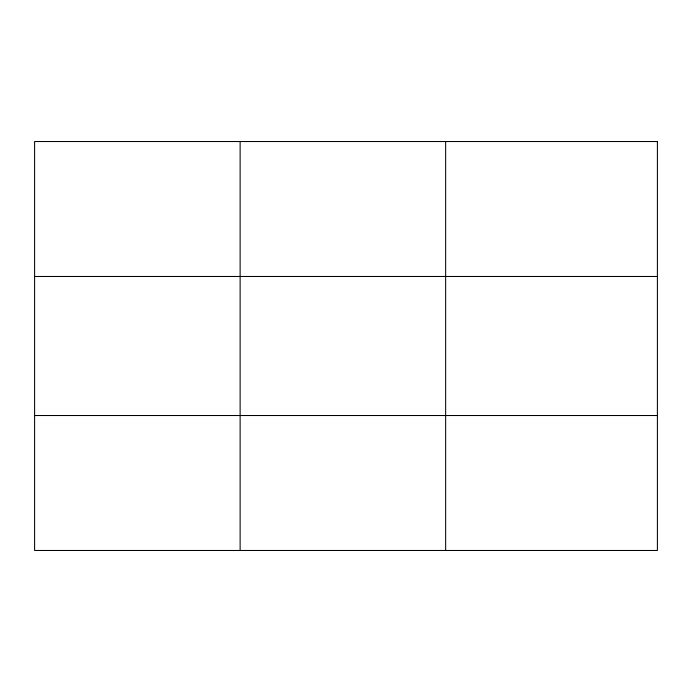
<?xml version="1.0" encoding="UTF-8"?>
<svg xmlns="http://www.w3.org/2000/svg" width="692" height="692" viewBox="0 0 692 692"><rect width="100%" height="100%" fill="white"/><g stroke="black" fill="none" stroke-linecap="round" stroke-linejoin="round"><path stroke-width="1.04" d="M240.124 550.477L240.124 141.523M445.648 550.477L445.648 141.523M34.6 276.48L657.4 276.48M34.6 415.52L657.4 415.52M657.4 141.523L657.4 550.477L34.6 550.477L34.6 141.523L657.4 141.523"/></g></svg>
